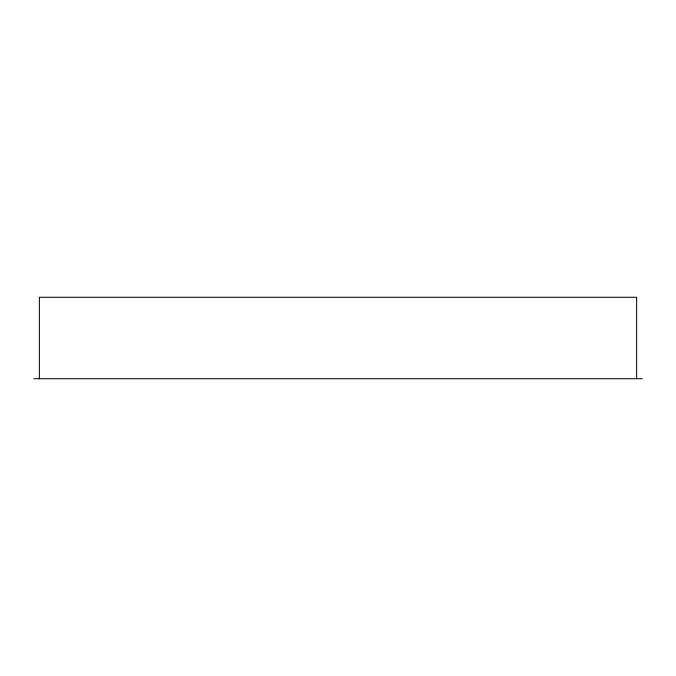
<?xml version="1.0" encoding="UTF-8"?>
<svg xmlns="http://www.w3.org/2000/svg" width="676" height="676" viewBox="0 0 676 676"><rect width="100%" height="100%" fill="white"/><g stroke="black" fill="none" stroke-linecap="round" stroke-linejoin="round"><path stroke-width="1.01" d="M33.8 378.721L642.2 378.721M636.64 378.721L636.64 297.279L39.36 297.279L39.36 378.721"/></g></svg>
